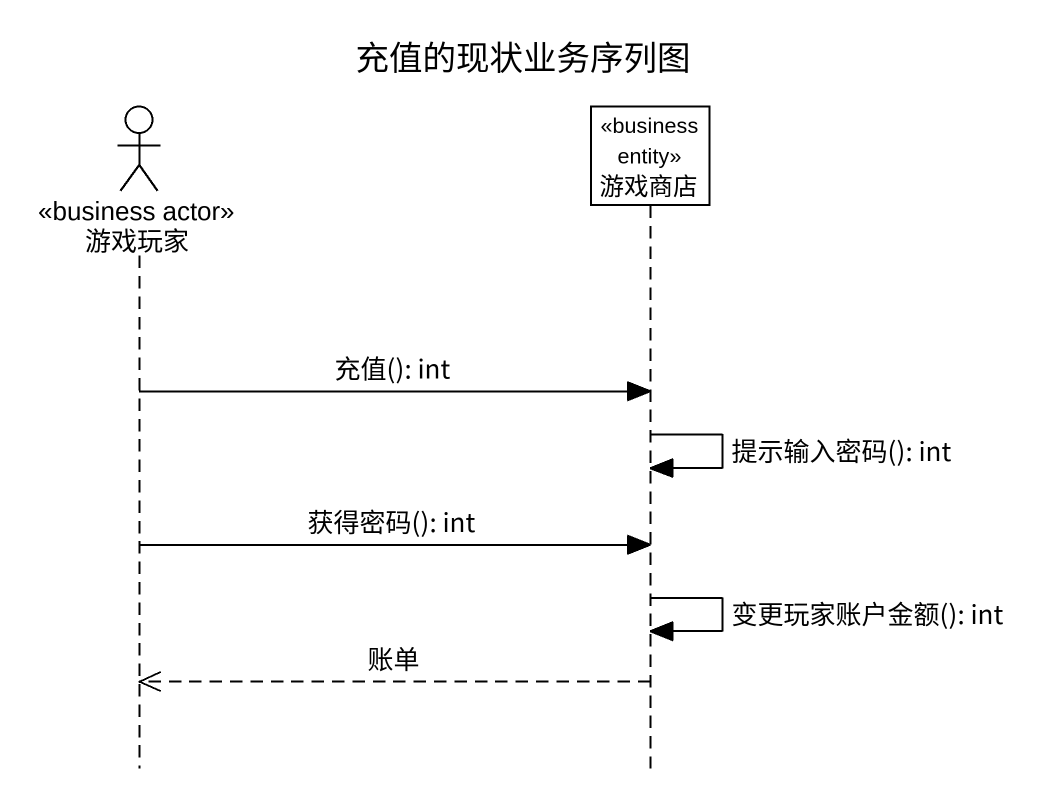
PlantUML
@startuml
title 充值的现状业务序列图
hide footbox
actor 游戏玩家 <<business actor>>
participant 游戏商店 <<business entity>>

游戏玩家 -> 游戏商店 : 充值(): int
游戏商店 -> 游戏商店 : 提示输入密码(): int
游戏玩家 -> 游戏商店 : 获得密码(): int
游戏商店 -> 游戏商店 : 变更玩家账户金额(): int
游戏商店 -->> 游戏玩家 : 账单
@enduml
